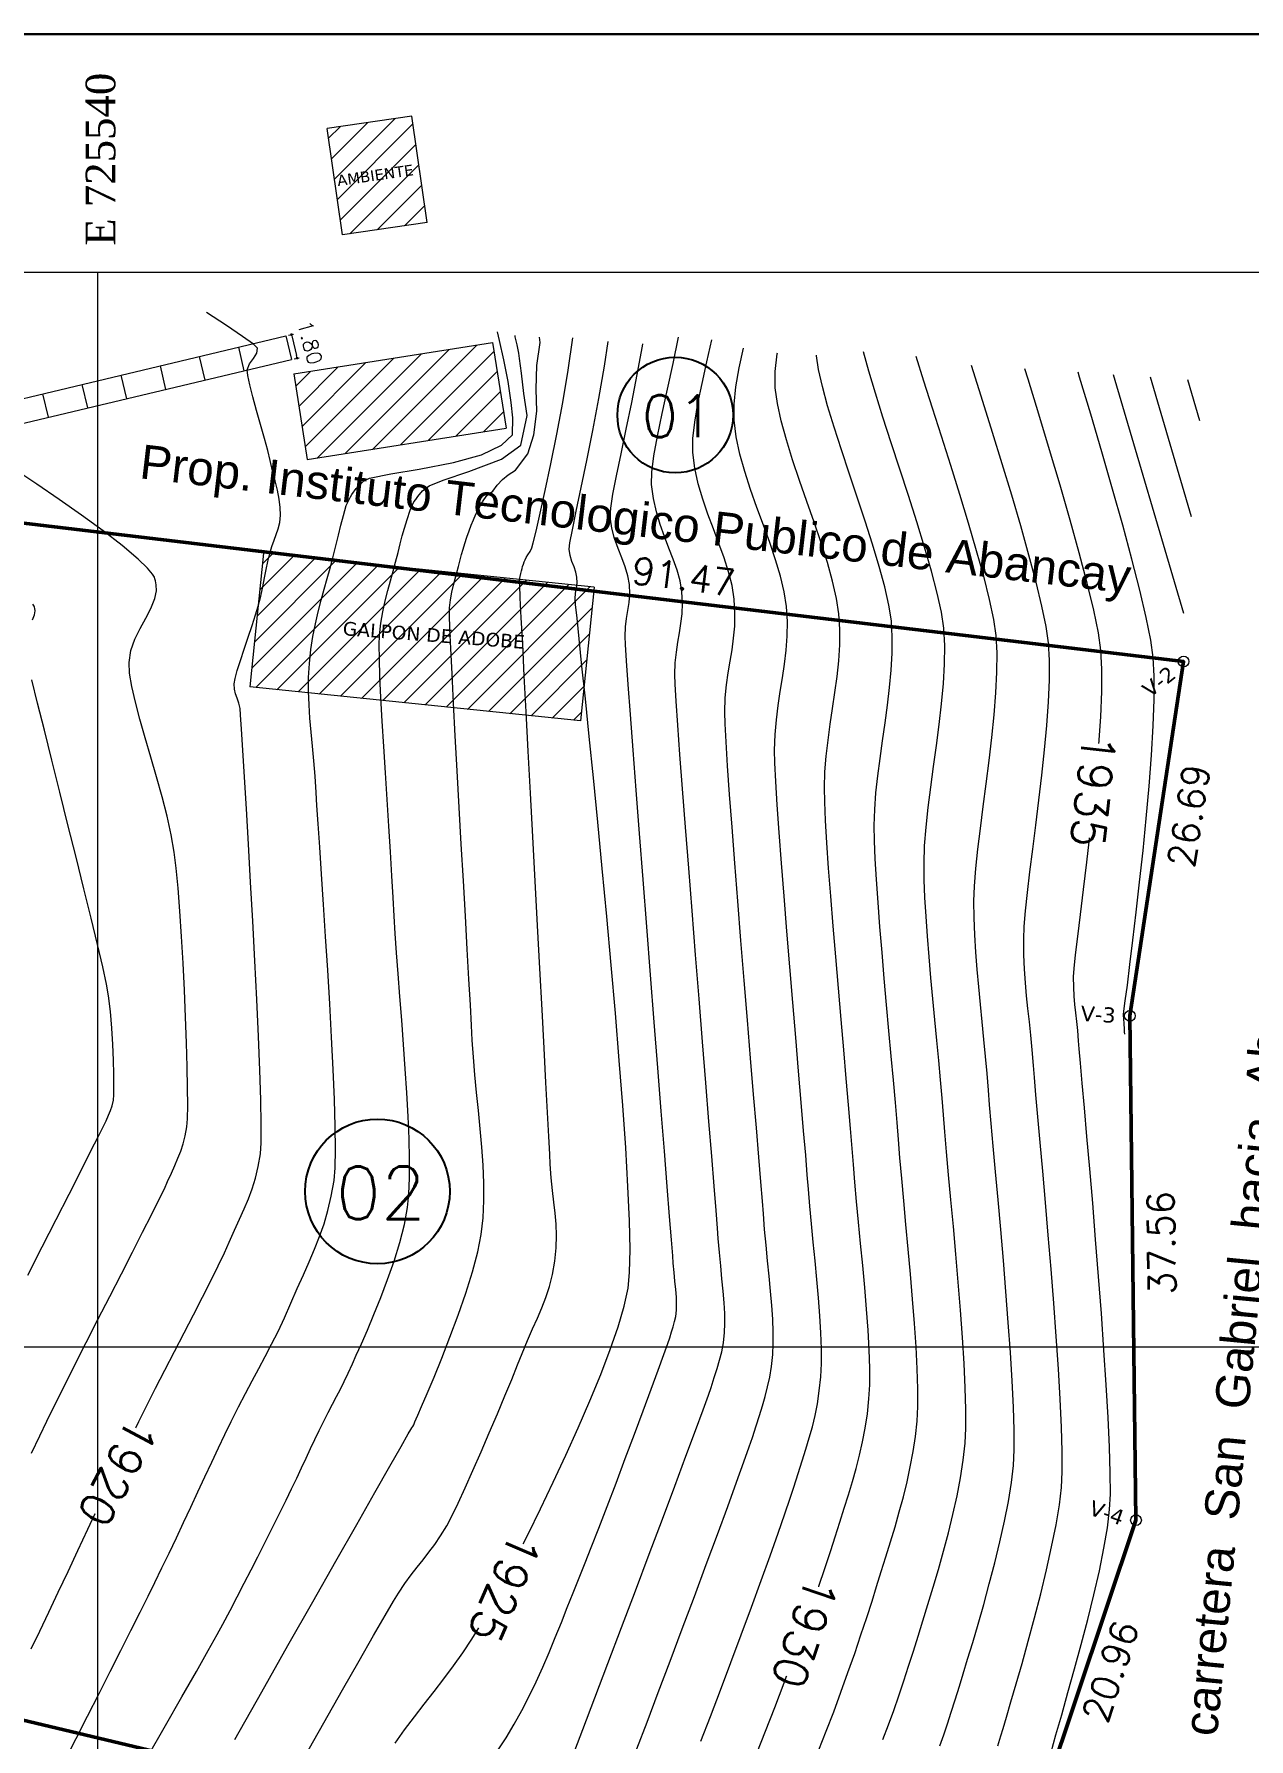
# Model space of a CAD drawing. Header units: metres. Extents: x 717911 to 838331, y 8495011 to 8501478.
# Drawn here: x 837900.4 to 837990.9, y 8496210 to 8496336.9 of the extents above; entities that cross this region are included whole.
import ezdxf

# ---------------------------------------------------------------- set-up
doc = ezdxf.new("R2010")
doc.units = ezdxf.units.M
for name, pattern in [('ACAD_ISO02W100', [15, 12, -3]), ('DASHDOT', [25.4, 12.7, -6.35, 0, -6.35]), ('HIDDEN2', [4.7625, 3.175, -1.5875])]:
    doc.linetypes.add(name, pattern=pattern)
for name, color, linetype, lineweight in [('0.09', 161, 'Continuous', 9), ('1-blanco', 7, 'Continuous', 25), ('A-ACOTACION', 7, 'Continuous', 9), ('ACERO LONG', 211, 'Continuous', 35), ('Calles_Proy(0.015)', 151, 'ACAD_ISO02W100', 15), ('Cimientos', 1, 'Continuous', 50), ('COORD', 7, 'Continuous', 0), ('Cota de Nivel', 7, 'Continuous', 0), ('EICers.Inodoros', 190, 'Continuous', 0), ('linea de piso', 140, 'Continuous', 13), ('lotes', 2, 'Continuous', 13), ('lotes-R', 7, 'Continuous', 0), ('Structural - Grid_Pen_No__15', 214, 'Continuous', 25), ('tuberia-agua', 132, 'DASHDOT', 25), ('vanos', 145, 'Continuous', 9)]:
    doc.layers.add(name, color=color, linetype=linetype, lineweight=lineweight)
doc.layers.add('2D Drafting - General_Pen_No__102', color=7, linetype='Continuous', lineweight=13, true_color=0xcccccc)
doc.layers.add('C-TOPO-MINR-N', color=7, linetype='Continuous', lineweight=0, true_color=0x346a34)
doc.layers.add('GRILLA', color=7, linetype='Continuous')
doc.layers.add('SOMBREADO', color=7, linetype='Continuous')
doc.styles.add('2mm', font='verdana.ttf', dxfattribs={"height": 8})
doc.styles.add('L120', font='times.ttf', dxfattribs={"height": 3})
doc.styles.add('NUMERACION', font='verdana.ttf', dxfattribs={"height": 2.5})
doc.styles.get("Standard").update_dxf_attribs({"font": 'simplex.shx'})

# ---------------------------------------------------------------- blocks, each defined once
blk = doc.blocks.new('_Dot')
at = {"color": 0, "linetype": 'ByBlock', "lineweight": -2}
blk.add_line((-0.5, 0), (-1, 0), dxfattribs=at)
at = {"color": 0, "linetype": 'ByBlock', "const_width": 0.5}
blk.add_lwpolyline([(-0.25, 0, 1), (0.25, 0, 1)], format="xyb", close=True, dxfattribs=at)

msp = doc.modelspace()

# ---------------------------------------------------------------- hatches: boundary and pattern name
at = {"layer": '0.09', "lineweight": 0}
h = msp.add_hatch(dxfattribs=at)
h.set_pattern_fill('JIS_WOOD', color=256, scale=1.74)
h.set_pattern_definition([(45, (837922.2479, 8496330.8146), (-0.87, 0.87), [])])
h.paths.add_polyline_path([(837922.248, 8496329.896), (837923.4, 8496321.98), (837929.709, 8496322.898), (837928.557, 8496330.815)])
h = msp.add_hatch(dxfattribs=at)
h.set_pattern_fill('JIS_WOOD', color=256, scale=1.74)
h.set_pattern_definition([(45, (38747.1969, -1561.5767), (-0.86999999854, 0.86999999854), [])])
h.paths.add_polyline_path([(837919.758, 8496311.624), (837920.764, 8496305.245), (837935.581, 8496307.581), (837934.575, 8496313.961)])
h = msp.add_hatch(dxfattribs=at)
h.set_pattern_fill('JIS_WOOD', color=256, scale=1.74)
h.set_pattern_definition([(45, (837916.4896, 8496298.2763), (-0.87, 0.87), [])])
h.paths.add_polyline_path([(837916.49, 8496288.314), (837941.133, 8496285.785), (837942.155, 8496295.747), (837917.512, 8496298.276)])

# ---------------------------------------------------------------- linework, layer by layer
at = {"layer": '0.09', "lineweight": 0, "flags": 128}
for points, elevation in [([(837928.557, 8496330.815), (837922.248, 8496329.896)], 0.133), ([(837929.709, 8496322.898), (837928.557, 8496330.815)], 0.133), ([(837923.4, 8496321.98), (837922.248, 8496329.896)], 0.133), ([(837929.709, 8496322.898), (837923.4, 8496321.98)], 0.133), ([(837919.758, 8496311.624), (837934.575, 8496313.961)], 0.138), ([(837934.575, 8496313.961), (837935.581, 8496307.581)], 0.138), ([(837919.758, 8496311.624), (837920.764, 8496305.245)], 0.138), ([(837920.764, 8496305.245), (837935.581, 8496307.581)], 0.138), ([(837917.512, 8496298.276), (837916.49, 8496288.314)], -0.098), ([(837942.155, 8496295.747), (837917.512, 8496298.276)], -0.098), ([(837942.155, 8496295.747), (837941.133, 8496285.785)], -1920), ([(837941.133, 8496285.785), (837916.49, 8496288.314)], -0.098)]:
    msp.add_lwpolyline(points, dxfattribs=dict(at, elevation=elevation))
at = {"layer": '2D Drafting - General_Pen_No__102', "color": 8, "linetype": 'Continuous', "lineweight": 0, "elevation": -1920, "flags": 128}
for points in [[(837893.368, 8496308.316), (837919.178, 8496314.459)], [(837919.178, 8496314.459), (837919.595, 8496312.708)], [(837916.076, 8496311.87), (837915.66, 8496313.621)], [(837895.647, 8496307.008), (837919.595, 8496312.708)], [(837910.239, 8496310.481), (837909.823, 8496312.232)], [(837913.158, 8496311.176), (837912.741, 8496312.927)], [(837904.403, 8496309.092), (837903.986, 8496310.843)], [(837907.321, 8496309.786), (837906.904, 8496311.537)], [(837901.484, 8496308.397), (837901.067, 8496310.148)]]:
    msp.add_lwpolyline(points, dxfattribs=at)
at = {"layer": 'A-ACOTACION', "lineweight": 30, "flags": 128}
msp.add_lwpolyline([(837811.039, 8496336.937), (838331.239, 8496336.937), (838331.239, 8495954.437), (837811.039, 8495954.437), (837811.039, 8496336.937)], dxfattribs=at)
at = {"layer": 'C-TOPO-MINR-N', "lineweight": 5, "elevation": 0.963, "flags": 128}
for points in [[(837995.162, 8496319.185), (837835.162, 8496319.185)], [(837835.162, 8496239.185), (837995.162, 8496239.185)]]:
    msp.add_lwpolyline(points, dxfattribs=at)
at = {"layer": 'Cimientos', "color": 1, "lineweight": 5}
for centre in [(837986.065, 8496290.212, 1921.926), (837982.067, 8496263.826, 1921.926), (837982.517, 8496226.268, 0.963)]:
    msp.add_circle(centre, 0.4, dxfattribs=at)
at = {"layer": 'Cota de Nivel', "lineweight": 9}
for p, q in [((837919.372, 8496314.505, 0.963), (837919.736, 8496314.591, 0.963)), ((837919.789, 8496312.754, 0.963), (837920.152, 8496312.84, 0.963))]:
    msp.add_line(p, q, dxfattribs=at)
at = {"layer": 'EICers.Inodoros', "color": 1, "linetype": 'Continuous', "lineweight": 0, "flags": 128}
msp.add_lwpolyline([(837900.2, 8496216.676), (837900.832, 8496217.989), (837901.507, 8496219.406), (837902.213, 8496220.899), (837902.941, 8496222.444), (837903.679, 8496224.016), (837904.416, 8496225.589), (837905.142, 8496227.137), (837905.846, 8496228.636), (837906.517, 8496230.059), (837907.144, 8496231.382), (837907.716, 8496232.579), (837908.223, 8496233.624), (837908.815, 8496234.816), (837909.465, 8496236.099), (837910.157, 8496237.445), (837910.871, 8496238.824), (837911.588, 8496240.207), (837912.292, 8496241.565), (837912.963, 8496242.869), (837913.583, 8496244.089), (837914.134, 8496245.197), (837914.597, 8496246.163), (837914.955, 8496246.958), (837915.352, 8496247.867), (837915.723, 8496248.689), (837916.065, 8496249.457), (837916.377, 8496250.2), (837916.656, 8496250.95), (837916.901, 8496251.739), (837917.109, 8496252.596), (837917.279, 8496253.553), (837917.329, 8496254.365), (837917.333, 8496255.727), (837917.296, 8496257.557), (837917.224, 8496259.774), (837917.124, 8496262.296), (837917, 8496265.04), (837916.859, 8496267.926), (837916.706, 8496270.87), (837916.548, 8496273.791), (837916.389, 8496276.607), (837916.236, 8496279.236), (837916.094, 8496281.597), (837915.969, 8496283.606), (837915.867, 8496285.183), (837915.794, 8496286.245), (837915.755, 8496286.71), (837915.666, 8496287.118), (837915.548, 8496287.47), (837915.429, 8496287.803), (837915.341, 8496288.151), (837915.315, 8496288.551), (837915.382, 8496288.945), (837915.548, 8496289.546), (837915.785, 8496290.296), (837916.067, 8496291.14), (837916.367, 8496292.022), (837916.659, 8496292.886), (837916.914, 8496293.678), (837917.108, 8496294.34), (837917.294, 8496295.085), (837917.45, 8496295.783), (837917.585, 8496296.44), (837917.711, 8496297.065), (837917.836, 8496297.664), (837917.972, 8496298.245), (837918.127, 8496298.775), (837918.295, 8496299.24), (837918.459, 8496299.671), (837918.604, 8496300.103), (837918.712, 8496300.568), (837918.769, 8496301.1), (837918.754, 8496301.69), (837918.671, 8496302.311), (837918.537, 8496302.967), (837918.369, 8496303.663), (837918.185, 8496304.401), (837918, 8496305.187), (837917.822, 8496305.915), (837917.574, 8496306.829), (837917.287, 8496307.854), (837916.99, 8496308.912), (837916.713, 8496309.924), (837916.485, 8496310.815), (837916.337, 8496311.507), (837916.298, 8496311.923), (837916.467, 8496312.386), (837916.763, 8496312.789), (837917.019, 8496313.165), (837917.069, 8496313.542), (837916.755, 8496313.836), (837915.951, 8496314.419), (837914.752, 8496315.231), (837913.258, 8496316.215)], dxfattribs=at)
for points, elevation in [([(837927.314, 8496209.659), (837928.023, 8496210.653), (837928.748, 8496211.62), (837929.483, 8496212.568), (837930.22, 8496213.509), (837930.951, 8496214.452), (837931.669, 8496215.409), (837932.368, 8496216.388), (837933.039, 8496217.401), (837933.675, 8496218.458), (837934.16, 8496219.331), (837934.78, 8496220.482), (837935.51, 8496221.874), (837936.329, 8496223.468), (837937.214, 8496225.227), (837938.142, 8496227.113), (837939.09, 8496229.087), (837940.036, 8496231.112), (837940.956, 8496233.15), (837941.829, 8496235.164), (837942.631, 8496237.114), (837943.34, 8496238.964), (837943.933, 8496240.676), (837944.387, 8496242.211), (837944.679, 8496243.532), (837944.789, 8496244.712), (837944.816, 8496246.411), (837944.771, 8496248.567), (837944.66, 8496251.116), (837944.492, 8496253.998), (837944.275, 8496257.149), (837944.018, 8496260.509), (837943.729, 8496264.014), (837943.415, 8496267.604), (837943.086, 8496271.215), (837942.748, 8496274.787), (837942.412, 8496278.256), (837942.084, 8496281.56), (837941.773, 8496284.638), (837941.488, 8496287.428), (837941.236, 8496289.868), (837941.026, 8496291.894), (837940.866, 8496293.447), (837940.764, 8496294.462), (837940.728, 8496294.879), (837940.758, 8496295.314), (837940.819, 8496295.691), (837940.868, 8496296.065), (837940.863, 8496296.494), (837940.784, 8496296.873), (837940.648, 8496297.26), (837940.491, 8496297.666), (837940.353, 8496298.104), (837940.273, 8496298.587), (837940.332, 8496299.047), (837940.521, 8496300.013), (837940.813, 8496301.41), (837941.183, 8496303.162), (837941.603, 8496305.193), (837942.047, 8496307.428), (837942.489, 8496309.791), (837942.904, 8496312.208), (837943.178, 8496314.032)], 5), ([(837954.263, 8496208.904), (837954.917, 8496210.554), (837955.598, 8496212.322), (837956.29, 8496214.161), (837956.978, 8496216.023), (837957.646, 8496217.86), (837958.276, 8496219.626), (837958.853, 8496221.272), (837959.362, 8496222.752), (837959.785, 8496224.019), (837960.106, 8496225.024), (837960.447, 8496226.113), (837960.777, 8496227.153), (837961.094, 8496228.159), (837961.392, 8496229.142), (837961.67, 8496230.117), (837961.923, 8496231.095), (837962.148, 8496232.089), (837962.341, 8496233.113), (837962.5, 8496234.179), (837962.621, 8496235.299), (837962.675, 8496236.355), (837962.676, 8496237.58), (837962.632, 8496238.945), (837962.549, 8496240.422), (837962.437, 8496241.982), (837962.302, 8496243.594), (837962.152, 8496245.232), (837961.996, 8496246.864), (837961.842, 8496248.462), (837961.696, 8496249.998), (837961.566, 8496251.441), (837961.462, 8496252.763), (837961.372, 8496253.939), (837961.248, 8496255.431), (837961.098, 8496257.188), (837960.926, 8496259.161), (837960.738, 8496261.3), (837960.541, 8496263.554), (837960.341, 8496265.874), (837960.142, 8496268.21), (837959.951, 8496270.512), (837959.774, 8496272.73), (837959.617, 8496274.813), (837959.484, 8496276.712), (837959.384, 8496278.377), (837959.32, 8496279.758), (837959.299, 8496280.805), (837959.337, 8496281.984), (837959.432, 8496283.167), (837959.57, 8496284.352), (837959.734, 8496285.538), (837959.911, 8496286.725), (837960.085, 8496287.91), (837960.242, 8496289.092), (837960.365, 8496290.271), (837960.439, 8496291.445), (837960.451, 8496292.613), (837960.384, 8496293.774), (837960.212, 8496294.912), (837959.915, 8496296.189), (837959.519, 8496297.577), (837959.048, 8496299.049), (837958.529, 8496300.578), (837957.986, 8496302.136), (837957.445, 8496303.697), (837956.93, 8496305.234), (837956.468, 8496306.718), (837956.082, 8496308.124), (837955.799, 8496309.423), (837955.643, 8496310.588), (837955.638, 8496311.818), (837955.781, 8496313.115), (837955.799, 8496313.209)], 10)]:
    msp.add_lwpolyline(points, dxfattribs=dict(at, elevation=elevation))
at = {"layer": 'GRILLA', "color": 8}
for centre, radius in [((837948.183, 8496308.568), 4.309), ((837925.995, 8496250.75), 5.387)]:
    msp.add_circle(centre, radius, dxfattribs=at)
at = {"layer": 'linea de piso', "color": 4, "linetype": 'Continuous', "lineweight": 0}
msp.add_line((837919.636, 8496314.362, 0.963), (837919.96, 8496313, 0.963), dxfattribs=at)
at = {"layer": 'tuberia-agua', "linetype": 'Continuous', "lineweight": 0, "elevation": 15, "flags": 128}
msp.add_lwpolyline([(837976.186, 8496208.986), (837976.556, 8496210.279), (837976.983, 8496211.772), (837977.451, 8496213.421), (837977.942, 8496215.183), (837978.439, 8496217.015), (837978.924, 8496218.873), (837979.379, 8496220.714), (837979.787, 8496222.495), (837980.131, 8496224.174), (837980.393, 8496225.706), (837980.556, 8496227.048), (837980.607, 8496228.214), (837980.601, 8496229.784), (837980.543, 8496231.7), (837980.441, 8496233.904), (837980.302, 8496236.336), (837980.133, 8496238.938), (837979.941, 8496241.651), (837979.732, 8496244.417), (837979.513, 8496247.176), (837979.291, 8496249.87), (837979.074, 8496252.441), (837978.867, 8496254.828), (837978.678, 8496256.975), (837978.514, 8496258.821), (837978.381, 8496260.309), (837978.287, 8496261.378), (837978.238, 8496261.972), (837978.174, 8496262.735), (837978.104, 8496263.415), (837978.034, 8496264.045), (837977.97, 8496264.659), (837977.917, 8496265.289), (837977.882, 8496265.968), (837977.871, 8496266.731), (837977.91, 8496267.354), (837978.015, 8496268.372), (837978.174, 8496269.729), (837978.375, 8496271.369), (837978.604, 8496273.235), (837978.85, 8496275.274), (837979.1, 8496277.428), (837979.341, 8496279.641), (837979.561, 8496281.859), (837979.747, 8496284.025), (837979.887, 8496286.083), (837979.969, 8496287.978), (837979.979, 8496289.653), (837979.906, 8496291.054), (837979.715, 8496292.354), (837979.366, 8496294.037), (837978.884, 8496296.039), (837978.291, 8496298.298), (837977.611, 8496300.75), (837976.866, 8496303.333), (837976.081, 8496305.986), (837975.278, 8496308.643), (837974.48, 8496311.244), (837974.244, 8496312.007)], dxfattribs=at)
at = {"layer": 'vanos', "linetype": 'Continuous', "lineweight": 0, "flags": 128}
for points, elevation in [([(837902.699, 8496208.362), (837903.544, 8496210.007), (837904.4, 8496211.681), (837905.252, 8496213.354), (837906.085, 8496214.995), (837906.882, 8496216.572), (837907.628, 8496218.054), (837908.307, 8496219.409), (837908.905, 8496220.608), (837909.404, 8496221.617), (837909.935, 8496222.704), (837910.471, 8496223.82), (837911.01, 8496224.955), (837911.549, 8496226.1), (837912.085, 8496227.245), (837912.616, 8496228.382), (837913.139, 8496229.501), (837913.651, 8496230.593), (837914.149, 8496231.648), (837914.631, 8496232.658), (837915.094, 8496233.612), (837915.635, 8496234.694), (837916.156, 8496235.697), (837916.661, 8496236.643), (837917.152, 8496237.557), (837917.634, 8496238.46), (837918.111, 8496239.376), (837918.586, 8496240.328), (837919.064, 8496241.339), (837919.547, 8496242.432), (837920.024, 8496243.528), (837920.48, 8496244.547), (837920.91, 8496245.514), (837921.312, 8496246.452), (837921.681, 8496247.386), (837922.015, 8496248.339), (837922.308, 8496249.335), (837922.558, 8496250.398), (837922.761, 8496251.553), (837922.839, 8496252.506), (837922.865, 8496253.875), (837922.845, 8496255.595), (837922.786, 8496257.602), (837922.694, 8496259.834), (837922.577, 8496262.226), (837922.439, 8496264.714), (837922.289, 8496267.236), (837922.133, 8496269.727), (837921.977, 8496272.124), (837921.827, 8496274.363), (837921.692, 8496276.381), (837921.576, 8496278.113), (837921.487, 8496279.497), (837921.432, 8496280.468), (837921.357, 8496281.672), (837921.263, 8496282.813), (837921.16, 8496283.905), (837921.058, 8496284.958), (837920.968, 8496285.985), (837920.899, 8496286.998), (837920.862, 8496288.009), (837920.867, 8496289.03), (837920.925, 8496290.073), (837921.035, 8496291.105), (837921.185, 8496292.086), (837921.367, 8496293.022), (837921.573, 8496293.917), (837921.793, 8496294.775), (837922.021, 8496295.6), (837922.247, 8496296.398), (837922.463, 8496297.172), (837922.662, 8496297.927), (837922.884, 8496298.827), (837923.082, 8496299.63), (837923.27, 8496300.374), (837923.463, 8496301.096), (837923.675, 8496301.832), (837923.983, 8496302.465), (837924.097, 8496302.657), (837924.415, 8496303.093), (837924.965, 8496303.653), (837925.392, 8496303.866), (837926.997, 8496304.193), (837929.104, 8496304.548), (837931.667, 8496305.031), (837933.761, 8496305.612), (837935.241, 8496306.32), (837936.053, 8496307.092), (837936.076, 8496308.362), (837935.969, 8496309.494), (837935.74, 8496311.057), (837935.423, 8496312.68), (837935.102, 8496314.113), (837934.953, 8496314.773)], 1), ([(837908.844, 8496208.588), (837910.202, 8496210.966), (837911.43, 8496213.12), (837912.501, 8496215.001), (837913.384, 8496216.56), (837914.05, 8496217.746), (837914.471, 8496218.511), (837915.015, 8496219.535), (837915.551, 8496220.557), (837916.076, 8496221.569), (837916.588, 8496222.564), (837917.083, 8496223.534), (837917.557, 8496224.472), (837918.008, 8496225.369), (837918.432, 8496226.219), (837918.826, 8496227.013), (837919.187, 8496227.744), (837919.6, 8496228.592), (837919.984, 8496229.396), (837920.345, 8496230.162), (837920.687, 8496230.894), (837921.015, 8496231.599), (837921.334, 8496232.282), (837921.649, 8496232.947), (837921.965, 8496233.6), (837922.312, 8496234.291), (837922.634, 8496234.902), (837922.938, 8496235.465), (837923.233, 8496236.014), (837923.526, 8496236.582), (837923.825, 8496237.202), (837924.138, 8496237.907), (837924.42, 8496238.552), (837924.797, 8496239.404), (837925.244, 8496240.428), (837925.735, 8496241.591), (837926.247, 8496242.857), (837926.754, 8496244.194), (837927.232, 8496245.565), (837927.656, 8496246.939), (837928.001, 8496248.279), (837928.242, 8496249.552), (837928.343, 8496250.547), (837928.392, 8496251.755), (837928.394, 8496253.144), (837928.356, 8496254.682), (837928.286, 8496256.338), (837928.189, 8496258.079), (837928.072, 8496259.873), (837927.942, 8496261.689), (837927.805, 8496263.494), (837927.667, 8496265.256), (837927.536, 8496266.943), (837927.418, 8496268.523), (837927.319, 8496269.965), (837927.246, 8496271.237), (837927.171, 8496272.631), (837927.075, 8496274.248), (837926.963, 8496276.038), (837926.841, 8496277.948), (837926.714, 8496279.929), (837926.586, 8496281.927), (837926.464, 8496283.894), (837926.353, 8496285.776), (837926.258, 8496287.524), (837926.184, 8496289.086), (837926.137, 8496290.41), (837926.121, 8496291.446), (837926.143, 8496292.143), (837926.247, 8496293.059), (837926.394, 8496293.92), (837926.573, 8496294.731), (837926.77, 8496295.498), (837926.973, 8496296.23), (837927.171, 8496296.931), (837927.352, 8496297.609), (837927.531, 8496298.332), (837927.688, 8496298.97), (837927.841, 8496299.563), (837928.006, 8496300.153), (837928.198, 8496300.78), (837928.434, 8496301.485), (837928.709, 8496302.093), (837928.864, 8496302.288), (837929.013, 8496302.502), (837929.364, 8496302.915), (837929.85, 8496303.299), (837930.887, 8496303.709), (837932.81, 8496304.374), (837935.25, 8496305.291), (837936.689, 8496306.313), (837937.14, 8496308.542), (837936.914, 8496310.18), (837936.722, 8496311.698), (837936.579, 8496312.782), (837936.541, 8496313.183), (837936.398, 8496313.786), (837936.26, 8496314.391), (837936.252, 8496314.483)], 2), ([(837915.371, 8496209.927), (837917.38, 8496213.482), (837919.328, 8496216.923), (837921.179, 8496220.19), (837922.898, 8496223.22), (837924.451, 8496225.954), (837925.801, 8496228.329), (837926.914, 8496230.285), (837927.754, 8496231.761), (837928.287, 8496232.696), (837928.477, 8496233.028), (837928.557, 8496233.138), (837928.635, 8496233.249), (837928.699, 8496233.378), (837928.788, 8496233.582), (837928.883, 8496233.813), (837929.001, 8496234.085), (837929.285, 8496234.734), (837929.7, 8496235.701), (837930.213, 8496236.924), (837930.79, 8496238.342), (837931.398, 8496239.896), (837932.003, 8496241.522), (837932.572, 8496243.162), (837933.071, 8496244.754), (837933.466, 8496246.238), (837933.724, 8496247.551), (837933.861, 8496248.784), (837933.923, 8496250.06), (837933.922, 8496251.369), (837933.87, 8496252.702), (837933.779, 8496254.053), (837933.659, 8496255.41), (837933.524, 8496256.766), (837933.385, 8496258.113), (837933.253, 8496259.441), (837933.141, 8496260.741), (837933.06, 8496262.005), (837933.003, 8496263.105), (837932.918, 8496264.647), (837932.811, 8496266.564), (837932.685, 8496268.786), (837932.545, 8496271.245), (837932.396, 8496273.871), (837932.242, 8496276.597), (837932.087, 8496279.352), (837931.937, 8496282.069), (837931.794, 8496284.678), (837931.664, 8496287.11), (837931.551, 8496289.297), (837931.46, 8496291.169), (837931.395, 8496292.659), (837931.361, 8496293.696), (837931.361, 8496294.213), (837931.432, 8496294.812), (837931.534, 8496295.368), (837931.658, 8496295.889), (837931.79, 8496296.379), (837931.922, 8496296.844), (837932.042, 8496297.291), (837932.161, 8496297.773), (837932.265, 8496298.192), (837932.372, 8496298.589), (837932.495, 8496299.003), (837932.651, 8496299.473), (837932.82, 8496299.947), (837932.98, 8496300.367), (837933.148, 8496300.768), (837933.338, 8496301.185), (837933.567, 8496301.654), (837933.822, 8496302.093), (837934.146, 8496302.569), (837934.584, 8496302.909), (837934.921, 8496303.356), (837935.307, 8496303.759), (837935.728, 8496304.12), (837936.271, 8496304.473), (837937.21, 8496305.688), (837937.639, 8496307.095), (837937.883, 8496308.865), (837937.82, 8496310.492), (837937.871, 8496312.26), (837938.111, 8496313.973), (837938.068, 8496314.365)], 3), ([(837920.512, 8496208.542), (837922.009, 8496211.181), (837923.395, 8496213.62), (837924.639, 8496215.801), (837925.709, 8496217.669), (837926.573, 8496219.167), (837927.198, 8496220.238), (837927.553, 8496220.827), (837928.038, 8496221.553), (837928.503, 8496222.191), (837928.953, 8496222.77), (837929.394, 8496223.32), (837929.83, 8496223.874), (837930.265, 8496224.46), (837930.705, 8496225.11), (837931.155, 8496225.853), (837931.536, 8496226.573), (837932.003, 8496227.532), (837932.536, 8496228.681), (837933.115, 8496229.971), (837933.72, 8496231.349), (837934.332, 8496232.767), (837934.929, 8496234.174), (837935.494, 8496235.519), (837936.004, 8496236.753), (837936.442, 8496237.825), (837936.786, 8496238.685), (837937.18, 8496239.641), (837937.557, 8496240.504), (837937.912, 8496241.306), (837938.242, 8496242.08), (837938.54, 8496242.858), (837938.804, 8496243.675), (837939.027, 8496244.561), (837939.206, 8496245.551), (837939.316, 8496246.548), (837939.349, 8496247.457), (837939.32, 8496248.308), (837939.249, 8496249.132), (837939.151, 8496249.96), (837939.044, 8496250.823), (837938.946, 8496251.75), (837938.874, 8496252.774), (837938.835, 8496253.53), (837938.766, 8496254.84), (837938.671, 8496256.638), (837938.553, 8496258.854), (837938.416, 8496261.422), (837938.264, 8496264.273), (837938.1, 8496267.34), (837937.929, 8496270.555), (837937.753, 8496273.85), (837937.576, 8496277.157), (837937.403, 8496280.408), (837937.237, 8496283.536), (837937.082, 8496286.473), (837936.94, 8496289.151), (837936.817, 8496291.502), (837936.716, 8496293.459), (837936.64, 8496294.953), (837936.593, 8496295.917), (837936.579, 8496296.282), (837936.618, 8496296.541), (837936.675, 8496296.768), (837936.732, 8496296.972), (837936.774, 8496297.144), (837936.814, 8496297.294), (837936.868, 8496297.462), (837936.93, 8496297.632), (837936.993, 8496297.782), (837937.074, 8496297.951), (837937.203, 8496298.156), (837937.366, 8496298.399), (837937.504, 8496298.69), (837937.597, 8496299.045), (837937.81, 8496299.925), (837938.119, 8496301.252), (837938.499, 8496302.95), (837938.923, 8496304.942), (837939.366, 8496307.151), (837939.802, 8496309.501), (837940.207, 8496311.915), (837940.554, 8496314.316)], 4), ([(837940.516, 8496208.583), (837941.311, 8496210.681), (837942.205, 8496213.044), (837943.173, 8496215.602), (837944.185, 8496218.282), (837945.216, 8496221.014), (837946.238, 8496223.726), (837947.224, 8496226.346), (837948.146, 8496228.803), (837948.978, 8496231.026), (837949.692, 8496232.942), (837950.261, 8496234.481), (837950.657, 8496235.57), (837950.854, 8496236.139), (837951.091, 8496236.888), (837951.304, 8496237.552), (837951.489, 8496238.175), (837951.645, 8496238.803), (837951.77, 8496239.479), (837951.86, 8496240.25), (837951.89, 8496240.914), (837951.877, 8496241.652), (837951.83, 8496242.457), (837951.758, 8496243.322), (837951.669, 8496244.239), (837951.573, 8496245.202), (837951.479, 8496246.204), (837951.396, 8496247.238), (837951.337, 8496248.006), (837951.232, 8496249.332), (837951.086, 8496251.148), (837950.906, 8496253.382), (837950.697, 8496255.963), (837950.465, 8496258.823), (837950.218, 8496261.891), (837949.96, 8496265.095), (837949.698, 8496268.367), (837949.438, 8496271.636), (837949.186, 8496274.832), (837948.948, 8496277.884), (837948.731, 8496280.722), (837948.539, 8496283.277), (837948.38, 8496285.477), (837948.259, 8496287.253), (837948.182, 8496288.533), (837948.157, 8496289.249), (837948.19, 8496290.121), (837948.273, 8496290.909), (837948.384, 8496291.641), (837948.504, 8496292.344), (837948.613, 8496293.044), (837948.69, 8496293.77), (837948.716, 8496294.548), (837948.671, 8496295.406), (837948.541, 8496296.21), (837948.322, 8496297.015), (837948.04, 8496297.83), (837947.719, 8496298.663), (837947.385, 8496299.522), (837947.063, 8496300.416), (837946.778, 8496301.352), (837946.556, 8496302.34), (837946.421, 8496303.387), (837946.442, 8496304.305), (837946.602, 8496305.529), (837946.869, 8496307.004), (837947.214, 8496308.679), (837947.608, 8496310.498), (837948.021, 8496312.409), (837948.422, 8496314.358)], 7), ([(837934.846, 8496208.943), (837935.586, 8496210.059), (837936.195, 8496211.063), (837936.763, 8496212.098), (837937.303, 8496213.155), (837937.817, 8496214.229), (837938.311, 8496215.317), (837938.787, 8496216.416), (837939.248, 8496217.524), (837939.699, 8496218.637), (837940.143, 8496219.752), (837940.584, 8496220.865), (837941.024, 8496221.975), (837941.468, 8496223.077), (837941.931, 8496224.237), (837942.486, 8496225.66), (837943.108, 8496227.281), (837943.774, 8496229.033), (837944.459, 8496230.851), (837945.139, 8496232.667), (837945.791, 8496234.416), (837946.389, 8496236.032), (837946.91, 8496237.449), (837947.33, 8496238.601), (837947.624, 8496239.421), (837947.77, 8496239.844), (837947.911, 8496240.287), (837948.034, 8496240.676), (837948.136, 8496241.049), (837948.217, 8496241.444), (837948.273, 8496241.9), (837948.288, 8496242.352), (837948.267, 8496242.867), (837948.222, 8496243.437), (837948.162, 8496244.054), (837948.098, 8496244.71), (837948.041, 8496245.396), (837947.998, 8496245.956), (837947.904, 8496247.145), (837947.766, 8496248.89), (837947.59, 8496251.117), (837947.381, 8496253.751), (837947.145, 8496256.72), (837946.89, 8496259.948), (837946.62, 8496263.362), (837946.342, 8496266.889), (837946.062, 8496270.454), (837945.786, 8496273.983), (837945.52, 8496277.403), (837945.269, 8496280.639), (837945.041, 8496283.618), (837944.841, 8496286.265), (837944.675, 8496288.508), (837944.549, 8496290.271), (837944.47, 8496291.481), (837944.442, 8496292.064), (837944.478, 8496292.785), (837944.561, 8496293.423), (837944.662, 8496294.017), (837944.749, 8496294.609), (837944.794, 8496295.24), (837944.767, 8496295.95), (837944.651, 8496296.602), (837944.449, 8496297.258), (837944.196, 8496297.929), (837943.926, 8496298.627), (837943.671, 8496299.361), (837943.467, 8496300.144), (837943.347, 8496300.987), (837943.384, 8496301.638), (837943.546, 8496302.675), (837943.809, 8496304.039), (837944.146, 8496305.672), (837944.534, 8496307.513), (837944.946, 8496309.503), (837945.358, 8496311.585), (837945.744, 8496313.698), (837945.771, 8496313.863)], 6), ([(837945.317, 8496209.23), (837946.081, 8496211.225), (837946.916, 8496213.422), (837947.8, 8496215.759), (837948.707, 8496218.17), (837949.614, 8496220.592), (837950.497, 8496222.959), (837951.331, 8496225.209), (837952.093, 8496227.276), (837952.759, 8496229.096), (837953.304, 8496230.605), (837953.705, 8496231.739), (837953.938, 8496232.434), (837954.208, 8496233.291), (837954.459, 8496234.067), (837954.687, 8496234.79), (837954.891, 8496235.488), (837955.071, 8496236.189), (837955.225, 8496236.923), (837955.35, 8496237.717), (837955.447, 8496238.6), (837955.488, 8496239.395), (837955.485, 8496240.276), (837955.445, 8496241.232), (837955.376, 8496242.25), (837955.285, 8496243.322), (837955.179, 8496244.434), (837955.065, 8496245.577), (837954.951, 8496246.74), (837954.844, 8496247.911), (837954.751, 8496249.079), (837954.679, 8496250.025), (837954.564, 8496251.451), (837954.413, 8496253.292), (837954.232, 8496255.484), (837954.026, 8496257.961), (837953.802, 8496260.66), (837953.566, 8496263.514), (837953.324, 8496266.461), (837953.082, 8496269.435), (837952.846, 8496272.371), (837952.622, 8496275.204), (837952.416, 8496277.871), (837952.234, 8496280.306), (837952.083, 8496282.444), (837951.968, 8496284.222), (837951.895, 8496285.573), (837951.871, 8496286.435), (837951.908, 8496287.502), (837952.001, 8496288.475), (837952.129, 8496289.381), (837952.274, 8496290.245), (837952.416, 8496291.094), (837952.537, 8496291.954), (837952.616, 8496292.851), (837952.636, 8496293.812), (837952.576, 8496294.862), (837952.42, 8496295.865), (837952.162, 8496296.89), (837951.828, 8496297.934), (837951.441, 8496298.999), (837951.03, 8496300.084), (837950.619, 8496301.188), (837950.234, 8496302.31), (837949.901, 8496303.451), (837949.646, 8496304.611), (837949.495, 8496305.788), (837949.499, 8496306.811), (837949.634, 8496308.034), (837949.871, 8496309.419), (837950.183, 8496310.928), (837950.541, 8496312.525), (837950.917, 8496314.172)], 8), ([(837950.099, 8496209.81), (837950.807, 8496211.643), (837951.555, 8496213.608), (837952.325, 8496215.655), (837953.099, 8496217.731), (837953.856, 8496219.785), (837954.579, 8496221.764), (837955.249, 8496223.617), (837955.847, 8496225.292), (837956.354, 8496226.737), (837956.752, 8496227.9), (837957.022, 8496228.729), (837957.344, 8496229.751), (837957.645, 8496230.684), (837957.922, 8496231.554), (837958.176, 8496232.388), (837958.404, 8496233.213), (837958.605, 8496234.055), (837958.778, 8496234.941), (837958.921, 8496235.897), (837959.034, 8496236.95), (837959.085, 8496237.925), (837959.085, 8496239.02), (837959.042, 8496240.215), (837958.965, 8496241.489), (837958.86, 8496242.822), (837958.736, 8496244.194), (837958.6, 8496245.584), (837958.462, 8496246.973), (837958.328, 8496248.338), (837958.207, 8496249.661), (837958.107, 8496250.921), (837958.025, 8496251.983), (837957.905, 8496253.451), (837957.753, 8496255.266), (837957.575, 8496257.369), (837957.377, 8496259.7), (837957.164, 8496262.202), (837956.943, 8496264.815), (837956.721, 8496267.48), (837956.502, 8496270.139), (837956.293, 8496272.732), (837956.1, 8496275.201), (837955.929, 8496277.487), (837955.786, 8496279.531), (837955.677, 8496281.273), (837955.608, 8496282.656), (837955.585, 8496283.62), (837955.623, 8496284.768), (837955.719, 8496285.868), (837955.854, 8496286.931), (837956.012, 8496287.969), (837956.176, 8496288.994), (837956.328, 8496290.017), (837956.452, 8496291.049), (837956.53, 8496292.102), (837956.545, 8496293.188), (837956.48, 8496294.318), (837956.313, 8496295.408), (837956.032, 8496296.571), (837955.661, 8496297.794), (837955.228, 8496299.063), (837954.756, 8496300.367), (837954.272, 8496301.691), (837953.802, 8496303.024), (837953.371, 8496304.353), (837953.005, 8496305.665), (837952.729, 8496306.948), (837952.569, 8496308.188), (837952.564, 8496309.372), (837952.7, 8496310.678), (837952.943, 8496312.077), (837953.261, 8496313.541)], 9), ([(837958.876, 8496209.153), (837959.437, 8496210.556), (837959.992, 8496212), (837960.534, 8496213.461), (837961.058, 8496214.917), (837961.558, 8496216.345), (837962.027, 8496217.723), (837962.459, 8496219.026), (837962.849, 8496220.233), (837963.19, 8496221.319), (837963.536, 8496222.431), (837963.884, 8496223.541), (837964.227, 8496224.652), (837964.562, 8496225.764), (837964.881, 8496226.877), (837965.182, 8496227.993), (837965.457, 8496229.114), (837965.703, 8496230.238), (837965.914, 8496231.369), (837966.084, 8496232.505), (837966.208, 8496233.649), (837966.263, 8496234.74), (837966.264, 8496236.046), (837966.219, 8496237.532), (837966.134, 8496239.164), (837966.017, 8496240.906), (837965.875, 8496242.723), (837965.717, 8496244.58), (837965.548, 8496246.442), (837965.377, 8496248.275), (837965.211, 8496250.042), (837965.058, 8496251.71), (837964.924, 8496253.242), (837964.817, 8496254.605), (837964.718, 8496255.893), (837964.592, 8496257.382), (837964.446, 8496259.037), (837964.285, 8496260.821), (837964.113, 8496262.701), (837963.937, 8496264.639), (837963.762, 8496266.6), (837963.593, 8496268.549), (837963.436, 8496270.45), (837963.296, 8496272.268), (837963.178, 8496273.966), (837963.088, 8496275.51), (837963.032, 8496276.863), (837963.014, 8496277.99), (837963.05, 8496279.185), (837963.144, 8496280.424), (837963.281, 8496281.698), (837963.449, 8496282.999), (837963.634, 8496284.316), (837963.822, 8496285.64), (837964.001, 8496286.963), (837964.158, 8496288.275), (837964.278, 8496289.567), (837964.348, 8496290.83), (837964.356, 8496292.054), (837964.289, 8496293.23), (837964.113, 8496294.401), (837963.806, 8496295.768), (837963.392, 8496297.294), (837962.896, 8496298.941), (837962.341, 8496300.671), (837961.752, 8496302.446), (837961.153, 8496304.229), (837960.569, 8496305.983), (837960.023, 8496307.669), (837959.541, 8496309.25), (837959.147, 8496310.689), (837958.864, 8496311.948), (837958.717, 8496312.988), (837958.717, 8496313.019)], 11), ([(837963.661, 8496209.937), (837964.073, 8496211.016), (837964.469, 8496212.102), (837964.85, 8496213.194), (837965.218, 8496214.292), (837965.577, 8496215.395), (837965.929, 8496216.503), (837966.275, 8496217.615), (837966.632, 8496218.767), (837967.01, 8496219.99), (837967.399, 8496221.27), (837967.79, 8496222.593), (837968.174, 8496223.948), (837968.54, 8496225.321), (837968.881, 8496226.698), (837969.186, 8496228.068), (837969.446, 8496229.417), (837969.652, 8496230.731), (837969.795, 8496231.999), (837969.85, 8496233.122), (837969.85, 8496234.513), (837969.801, 8496236.129), (837969.712, 8496237.927), (837969.589, 8496239.864), (837969.44, 8496241.897), (837969.272, 8496243.982), (837969.092, 8496246.078), (837968.908, 8496248.14), (837968.726, 8496250.127), (837968.554, 8496251.993), (837968.4, 8496253.697), (837968.27, 8496255.196), (837968.172, 8496256.446), (837968.075, 8496257.7), (837967.956, 8496259.053), (837967.823, 8496260.487), (837967.678, 8496261.984), (837967.529, 8496263.524), (837967.378, 8496265.09), (837967.232, 8496266.661), (837967.096, 8496268.221), (837966.974, 8496269.749), (837966.871, 8496271.227), (837966.792, 8496272.637), (837966.743, 8496273.959), (837966.728, 8496275.175), (837966.769, 8496276.479), (837966.875, 8496277.871), (837967.03, 8496279.334), (837967.22, 8496280.849), (837967.43, 8496282.398), (837967.644, 8496283.963), (837967.848, 8496285.527), (837968.027, 8496287.07), (837968.166, 8496288.576), (837968.25, 8496290.026), (837968.264, 8496291.402), (837968.193, 8496292.686), (837968.016, 8496293.876), (837967.704, 8496295.307), (837967.279, 8496296.935), (837966.765, 8496298.717), (837966.184, 8496300.608), (837965.561, 8496302.566), (837964.917, 8496304.546), (837964.277, 8496306.506), (837963.662, 8496308.401), (837963.097, 8496310.189), (837962.604, 8496311.825), (837962.207, 8496313.266)], 12), ([(837967.91, 8496209.469), (837968.199, 8496210.271), (837968.476, 8496211.092), (837968.753, 8496211.956), (837969.043, 8496212.888), (837969.359, 8496213.91), (837969.639, 8496214.818), (837969.974, 8496215.91), (837970.348, 8496217.156), (837970.751, 8496218.525), (837971.168, 8496219.989), (837971.586, 8496221.516), (837971.992, 8496223.078), (837972.373, 8496224.643), (837972.715, 8496226.183), (837973.006, 8496227.667), (837973.233, 8496229.066), (837973.382, 8496230.349), (837973.436, 8496231.496), (837973.434, 8496232.959), (837973.383, 8496234.689), (837973.29, 8496236.637), (837973.161, 8496238.753), (837973.005, 8496240.988), (837972.828, 8496243.292), (837972.638, 8496245.616), (837972.442, 8496247.911), (837972.246, 8496250.126), (837972.058, 8496252.213), (837971.885, 8496254.122), (837971.734, 8496255.804), (837971.613, 8496257.209), (837971.528, 8496258.288), (837971.429, 8496259.528), (837971.314, 8496260.792), (837971.187, 8496262.074), (837971.055, 8496263.369), (837970.923, 8496264.673), (837970.796, 8496265.978), (837970.681, 8496267.281), (837970.582, 8496268.576), (837970.505, 8496269.858), (837970.457, 8496271.121), (837970.442, 8496272.361), (837970.481, 8496273.491), (837970.583, 8496274.791), (837970.734, 8496276.232), (837970.921, 8496277.785), (837971.132, 8496279.422), (837971.353, 8496281.114), (837971.572, 8496282.834), (837971.775, 8496284.553), (837971.949, 8496286.243), (837972.081, 8496287.875), (837972.159, 8496289.421), (837972.168, 8496290.852), (837972.097, 8496292.142), (837971.92, 8496293.347), (837971.604, 8496294.835), (837971.172, 8496296.558), (837970.645, 8496298.467), (837970.045, 8496300.513), (837969.395, 8496302.647), (837968.715, 8496304.82), (837968.028, 8496306.985), (837967.356, 8496309.091), (837966.721, 8496311.091), (837966.145, 8496312.936)], 13), ([(837972.213, 8496209.461), (837972.443, 8496210.205), (837972.609, 8496210.747), (837972.868, 8496211.603), (837973.202, 8496212.727), (837973.596, 8496214.075), (837974.03, 8496215.6), (837974.49, 8496217.256), (837974.957, 8496218.998), (837975.415, 8496220.78), (837975.846, 8496222.558), (837976.234, 8496224.284), (837976.562, 8496225.913), (837976.813, 8496227.4), (837976.969, 8496228.699), (837977.023, 8496229.861), (837977.019, 8496231.379), (837976.966, 8496233.198), (837976.87, 8496235.267), (837976.737, 8496237.532), (837976.576, 8496239.939), (837976.392, 8496242.436), (837976.193, 8496244.968), (837975.986, 8496247.483), (837975.777, 8496249.928), (837975.574, 8496252.249), (837975.383, 8496254.392), (837975.212, 8496256.305), (837975.067, 8496257.935), (837974.955, 8496259.228), (837974.883, 8496260.13), (837974.788, 8496261.301), (837974.683, 8496262.378), (837974.575, 8496263.389), (837974.467, 8496264.36), (837974.368, 8496265.318), (837974.281, 8496266.288), (837974.213, 8496267.299), (837974.17, 8496268.376), (837974.157, 8496269.546), (837974.193, 8496270.468), (837974.291, 8496271.634), (837974.437, 8496273.01), (837974.62, 8496274.558), (837974.83, 8496276.242), (837975.055, 8496278.027), (837975.283, 8496279.877), (837975.502, 8496281.754), (837975.701, 8496283.625), (837975.87, 8496285.451), (837975.995, 8496287.197), (837976.067, 8496288.828), (837976.073, 8496290.307), (837976.001, 8496291.598), (837975.825, 8496292.81), (837975.508, 8496294.338), (837975.072, 8496296.132), (837974.538, 8496298.139), (837973.925, 8496300.309), (837973.254, 8496302.589), (837972.547, 8496304.93), (837971.824, 8496307.278), (837971.105, 8496309.583), (837970.412, 8496311.793), (837970.264, 8496312.266)], 14), ([(837981.684, 8496262.448), (837981.681, 8496262.495), (837981.673, 8496262.619), (837981.657, 8496262.861), (837981.632, 8496263.228), (837981.605, 8496263.633), (837981.593, 8496263.814), (837981.589, 8496263.865), (837981.585, 8496263.916), (837981.621, 8496264.182), (837981.72, 8496264.931), (837981.873, 8496266.104), (837982.067, 8496267.636), (837982.292, 8496269.467), (837982.536, 8496271.534), (837982.79, 8496273.774), (837983.041, 8496276.127), (837983.279, 8496278.529), (837983.492, 8496280.919), (837983.67, 8496283.235), (837983.802, 8496285.414), (837983.877, 8496287.394), (837983.883, 8496289.113), (837983.81, 8496290.51), (837983.622, 8496291.803), (837983.278, 8496293.497), (837982.799, 8496295.53), (837982.208, 8496297.841), (837981.526, 8496300.368), (837980.774, 8496303.048), (837979.973, 8496305.821), (837979.147, 8496308.623), (837978.316, 8496311.394), (837978.208, 8496311.748)], 16), ([(837980.826, 8496311.578), (837986.065, 8496293.814)], 17), ([(837986.663, 8496300.983), (837983.592, 8496311.398)], 18), ([(837986.357, 8496311.217), (837987.262, 8496308.151)], 19), ([(837900.211, 8496231.267), (837900.829, 8496232.557), (837901.352, 8496233.636), (837901.957, 8496234.858), (837902.666, 8496236.271), (837903.454, 8496237.828), (837904.297, 8496239.486), (837905.172, 8496241.199), (837906.053, 8496242.922), (837906.917, 8496244.61), (837907.739, 8496246.218), (837908.494, 8496247.702), (837909.158, 8496249.015), (837909.707, 8496250.113), (837910.117, 8496250.951), (837910.363, 8496251.484), (837910.642, 8496252.12), (837910.899, 8496252.69), (837911.133, 8496253.223), (837911.342, 8496253.747), (837911.523, 8496254.292), (837911.675, 8496254.884), (837911.797, 8496255.554), (837911.84, 8496256.154), (837911.857, 8496257.141), (837911.849, 8496258.453), (837911.819, 8496260.029), (837911.769, 8496261.808), (837911.699, 8496263.729), (837911.613, 8496265.731), (837911.513, 8496267.753), (837911.399, 8496269.733), (837911.275, 8496271.611), (837911.142, 8496273.325), (837911.002, 8496274.814), (837910.857, 8496276.017), (837910.633, 8496277.304), (837910.324, 8496278.687), (837909.952, 8496280.134), (837909.541, 8496281.612), (837909.113, 8496283.089), (837908.692, 8496284.533), (837908.3, 8496285.912), (837907.96, 8496287.193), (837907.695, 8496288.344), (837907.529, 8496289.333), (837907.483, 8496290.128), (837907.617, 8496291.037), (837907.913, 8496291.882), (837908.306, 8496292.677), (837908.73, 8496293.435), (837909.118, 8496294.171), (837909.406, 8496294.898), (837909.52, 8496295.481), (837909.516, 8496295.924), (837909.462, 8496296.224), (837909.418, 8496296.376), (837909.375, 8496296.483), (837909.229, 8496296.725), (837908.872, 8496297.158), (837908.167, 8496297.844), (837906.983, 8496298.842), (837905.547, 8496299.949), (837903.946, 8496301.115), (837902.27, 8496302.288), (837900.608, 8496303.42), (837899.048, 8496304.459)], -1), ([(837900.293, 8496293.305), (837900.448, 8496293.686), (837900.491, 8496293.974), (837900.472, 8496294.17), (837900.446, 8496294.269), (837900.417, 8496294.336), (837900.311, 8496294.492)], -2), ([(837899.953, 8496244.524), (837901.02, 8496246.626), (837902.051, 8496248.654), (837903.016, 8496250.551), (837903.883, 8496252.257), (837904.622, 8496253.714), (837905.203, 8496254.865), (837905.596, 8496255.649), (837905.771, 8496256.009), (837905.951, 8496256.415), (837906.104, 8496256.769), (837906.227, 8496257.13), (837906.315, 8496257.555), (837906.345, 8496257.945), (837906.36, 8496258.606), (837906.358, 8496259.484), (837906.334, 8496260.529), (837906.286, 8496261.687), (837906.21, 8496262.907), (837906.102, 8496264.136), (837905.958, 8496265.323), (837905.802, 8496266.18), (837905.52, 8496267.478), (837905.133, 8496269.144), (837904.661, 8496271.107), (837904.123, 8496273.295), (837903.542, 8496275.635), (837902.936, 8496278.057), (837902.326, 8496280.487), (837901.732, 8496282.854), (837901.175, 8496285.087), (837900.675, 8496287.112), (837900.253, 8496288.859)], -2)]:
    msp.add_lwpolyline(points, dxfattribs=dict(at, elevation=elevation))

# ---------------------------------------------------------------- block references
at = {"layer": 'Cota de Nivel', "lineweight": 9, "xscale": 0.2, "yscale": 0.2, "zscale": 0.2}
for p, rotation in [((837919.59, 8496314.557, 0.963), 103.3880520702983), ((837920.007, 8496312.806, 0.963), 283.3880520702983)]:
    msp.add_blockref('_Dot', p, dxfattribs=dict(at, rotation=rotation))

# ---------------------------------------------------------------- texts
at = {"char_height": 2.53757, "width": 78.67405, "attachment_point": 1, "style": '2mm'}
for s, insert, rotation in [('{\\fArial|b0|i0|c0|p34; Prop. Instituto Tecnologico Publico de Abancay }', (837907.509, 8496306.504, -1229.99), 353.3518), ('{\\fArial|b0|i0|c0|p34; carretera  San  Gabriel  hacia  Abancay}', (837985.929, 8496209.373, -1920), 84.48842), ('{\\fArial|b0|i0|c0|p34; Prop. Instituto Tecnologico Publico de Abancay }', (837867.834, 8496213.026, -1727.904), 346.93998)]:
    msp.add_mtext(s, dxfattribs=dict(at, insert=insert, rotation=rotation))
at = {"layer": '1-blanco', "linetype": 'Continuous', "lineweight": 9, "insert": (837905.373, 8496327.616, 0.963), "char_height": 2.20999, "attachment_point": 5, "rotation": 90, "style": 'L120'}
msp.add_mtext('\\A1;E 725540', dxfattribs=at)
at = {"layer": 'ACERO LONG', "color": 0, "linetype": 'Continuous', "lineweight": 9, "char_height": 2, "attachment_point": 5}
for s, insert, rotation in [('91.47', (837948.807, 8496296.531), 352.67263), ('\\A1;26.69', (837986.455, 8496278.73, 0.963), 80.92895), ('\\A1;37.56', (837984.414, 8496246.899, 0.963), 91.12594), ('\\A1;20.96', (837980.623, 8496214.999, 0.963), 71.67697)]:
    msp.add_mtext(s, dxfattribs=dict(at, insert=insert, rotation=rotation))
at = {"layer": 'COORD', "lineweight": 30, "attachment_point": 5}
for s, insert, char_height, width in [('\\A1;01', (837948.382, 8496308.476), 3.136, 4.73664), ('\\A1;02', (837926.244, 8496250.635), 3.92, 5.92081)]:
    msp.add_mtext(s, dxfattribs=dict(at, insert=insert, char_height=char_height, width=width))
at = {"layer": 'lotes', "color": 0, "lineweight": 0, "style": 'NUMERACION'}
for s, height, rotation, p in [('AMBIENTE', 0.8129, 8.22401, (837923.048, 8496325.612, 7984.743)), ('GALPON DE ADOBE', 1.01617, 355.66289, (837923.383, 8496292.18, 11976.633))]:
    msp.add_text(s, height=height, rotation=rotation, dxfattribs=at).set_placement(p)
at = {"layer": 'lotes', "color": 1, "lineweight": 5, "style": 'NUMERACION'}
for s, rotation, p in [('V-2', 38.2696, (837983.554, 8496287.472, 14058.822)), ('V-3', 356.57788, (837978.37, 8496263.45, 14058.822)), ('V-4', 341.0373, (837978.93, 8496226.707, 14058.822))]:
    msp.add_text(s, height=1.1291, rotation=rotation, dxfattribs=at).set_placement(p)
at = {"layer": 'lotes-R', "color": 0, "linetype": 'Continuous', "lineweight": 9, "insert": (837920.973, 8496313.966, -11974.707), "char_height": 1.1059, "attachment_point": 5, "rotation": 284.77585}
msp.add_mtext('1.80', dxfattribs=at)

# ---------------------------------------------------------------- next in the draw order: texts
at = {"layer": 'Calles_Proy(0.015)', "linetype": 'Continuous', "lineweight": 9, "char_height": 2.471, "width": 5.61424, "attachment_point": 5, "bg_fill": 3, "box_fill_scale": 1.288462, "bg_fill_color": 256, "bg_fill_true_color": 13158600, "bg_fill_transparency": 0}
for s, insert, rotation in [('1935', (837979.333, 8496280.596, -3853), 263.65397), ('1920', (837906.656, 8496229.845, -1), 241.6973), ('1925', (837935.476, 8496221.243, -1), 246.73773), ('1930', (837957.843, 8496217.92, -1923), 251.17442)]:
    msp.add_mtext(s, dxfattribs=dict(at, insert=insert, rotation=rotation))

# ---------------------------------------------------------------- next in the draw order: linework, layer by layer
at = {"layer": 'C-TOPO-MINR-N', "lineweight": 5, "elevation": 0.963, "flags": 128}
msp.add_lwpolyline([(837905.162, 8496179.185), (837905.162, 8496319.185)], dxfattribs=at)
at = {"layer": 'SOMBREADO', "color": 0, "linetype": 'Continuous', "lineweight": 50, "elevation": 0.963, "flags": 128}
msp.add_lwpolyline([(837867.186, 8496253.202), (837853.444, 8496233.597), (837845.54, 8496224.222), (837845.54, 8496224.222), (837969.59, 8496194.706), (837969.59, 8496194.706), (837969.59, 8496194.706), (837975.852, 8496206.393), (837982.517, 8496226.268), (837982.067, 8496263.826), (837986.065, 8496290.212), (837986.065, 8496290.212), (837986.065, 8496290.212), (837895.241, 8496301.047), (837894.394, 8496292.732), (837880.917, 8496272.869)], close=True, dxfattribs=at)
at = {"layer": 'Structural - Grid_Pen_No__15', "linetype": 'HIDDEN2', "lineweight": 9, "elevation": 0.963, "flags": 128}
msp.add_lwpolyline([(837867.186, 8496253.202), (837853.444, 8496233.597), (837845.54, 8496224.222), (837845.54, 8496224.222), (837969.59, 8496194.706), (837969.59, 8496194.706), (837969.59, 8496194.706), (837975.852, 8496206.393), (837982.517, 8496226.268), (837982.067, 8496263.826), (837986.065, 8496290.212), (837986.065, 8496290.212), (837986.065, 8496290.212), (837895.241, 8496301.047), (837894.394, 8496292.732), (837880.917, 8496272.869)], close=True, dxfattribs=at)

doc.saveas('drawing.dxf')
